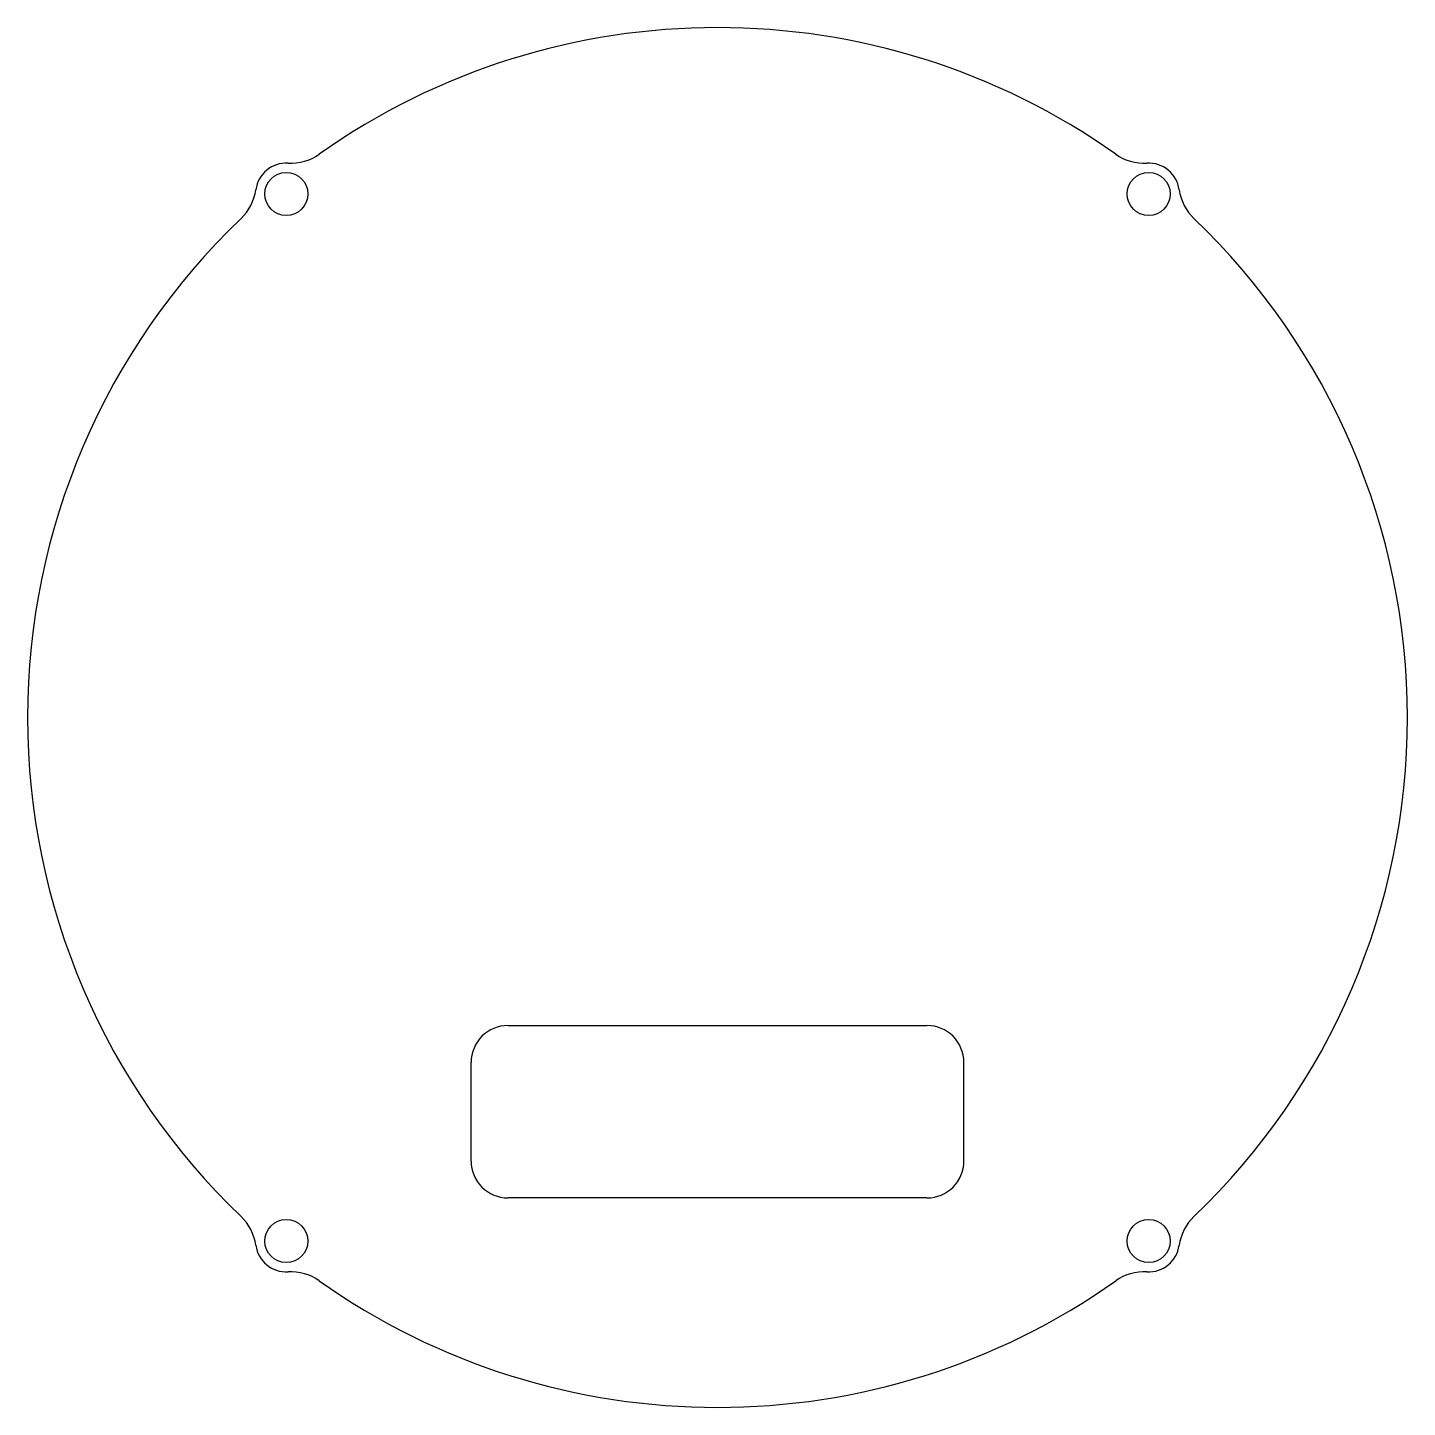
# Model space of a CAD drawing. Header units: millimetres. Extents: x -56 to 56, y -56 to 56.
import ezdxf

# ---------------------------------------------------------------- set-up
doc = ezdxf.new("R2010")
doc.units = ezdxf.units.MM
doc.layers.get('0').update_dxf_attribs({"linetype": 'CONTINUOUS'})

msp = doc.modelspace()

# ---------------------------------------------------------------- linework, layer by layer
for p, q in [((-17, -25), (17, -25)), ((-20, -36), (-20, -28)), ((20, -36), (20, -28)), ((17, -39), (-17, -39))]:
    msp.add_line(p, q)
for centre in [(-35, 42.5), (35, 42.5), (-35, -42.5), (35, -42.5)]:
    msp.add_circle(centre, 1.75)
for centre, radius, start, end in [((0, 0), 56, 54.736, 125.2639), ((-35, 42.5), 2.5, 86.8307, 172.1142), ((-34.64, 48.99), 4, 266.8307, 305.2639), ((34.64, 48.99), 4, 234.736, 273.1693), ((35, 42.5), 2.5, 7.8858, 93.1693), ((-41.44, 43.39), 4, 313.681, 352.1142), ((41.44, 43.39), 4, 187.8858, 226.319), ((0, 0), 56, 133.681, 226.319), ((0, 0), 56, -46.319, 46.319), ((-17, -28), 3, 90, 180), ((17, -28), 3, 0, 90), ((-17, -36), 3, 180, 270), ((17, -36), 3, -90, 0), ((-41.44, -43.39), 4, 7.8858, 46.319), ((41.44, -43.39), 4, 133.681, 172.1142), ((-35, -42.5), 2.5, 187.8858, 273.1693), ((35, -42.5), 2.5, 266.8307, 352.1142), ((-34.64, -48.99), 4, 54.7361, 93.1693), ((0, 0), 56, 234.7361, 305.264), ((34.64, -48.99), 4, 86.8307, 125.264)]:
    msp.add_arc(centre, radius, start, end)

doc.saveas('drawing.dxf')
